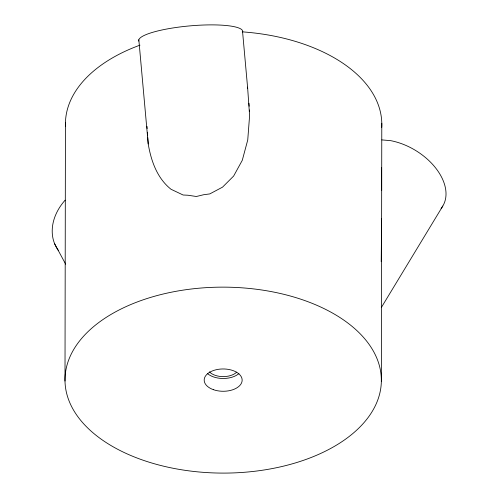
<?xml version="1.0" encoding="UTF-8"?>
<svg xmlns="http://www.w3.org/2000/svg" width="498" height="498" viewBox="0 0 498 498"><rect width="100%" height="100%" fill="white"/><g stroke="black" fill="none" stroke-linecap="round" stroke-linejoin="round"><path stroke-width="0.75" d="M381.68 190.317L381.636 167.776M64.995 381.032L65.443 122.745M381.344 381.543A158.19 92.983 0.1 0 0 145.914 298.893A158.19 92.983 0.1 0 0 142.254 459.922A158.19 92.983 0.1 0 0 381.344 381.543L381.792 123.255M381.63 218.809L381.213 261.705M381.319 307.546L442.784 206.06M381.835 139.901L390.693 140.66A52.24 33.528 31.2 0 1 436.684 169.332A52.24 33.528 31.2 0 1 441.11 208.457M54.587 243.665L65.661 264.183M138.836 39.759L148.217 143.959C151.099 160.96 157.131 178.203 171.019 189.271L183.121 195.011L187.983 195.235L196.337 196.498L203.632 194.737L209.789 193.909L222.531 187.148L233.643 176.043L242.277 160.319L247.743 139.982L249.598 115.623L247.687 88.519L242.626 32.308A52.24 10.178 -5.1 0 0 191.226 25.771A52.24 10.178 -5.1 0 0 138.774 41.104M247.406 87.125L247.687 88.519M248.95 103.223L249.162 106.23M249.43 109.99L249.535 111.496M147.016 126.38L147.165 128.571M147.414 132.238L147.663 135.898M147.763 137.361L148.217 143.959M58.26 250.313A52.24 40.599 -28.4 0 1 65.126 200.171M236.731 372.149A15.818 9.3 0.1 0 1 209.403 371.857M238.922 373.587A18.98 11.155 0.1 0 1 207.392 373.488M242.252 31.853A158.19 92.983 0.1 0 1 381.723 127.339M65.475 126.249A158.19 92.983 0.1 0 1 139.969 45.156M213.418 389.679A18.98 11.155 0.1 0 0 242.153 380.323A18.98 11.155 0.1 0 0 213.947 370.356A18.98 11.155 0.1 0 0 213.418 389.679"/></g></svg>
